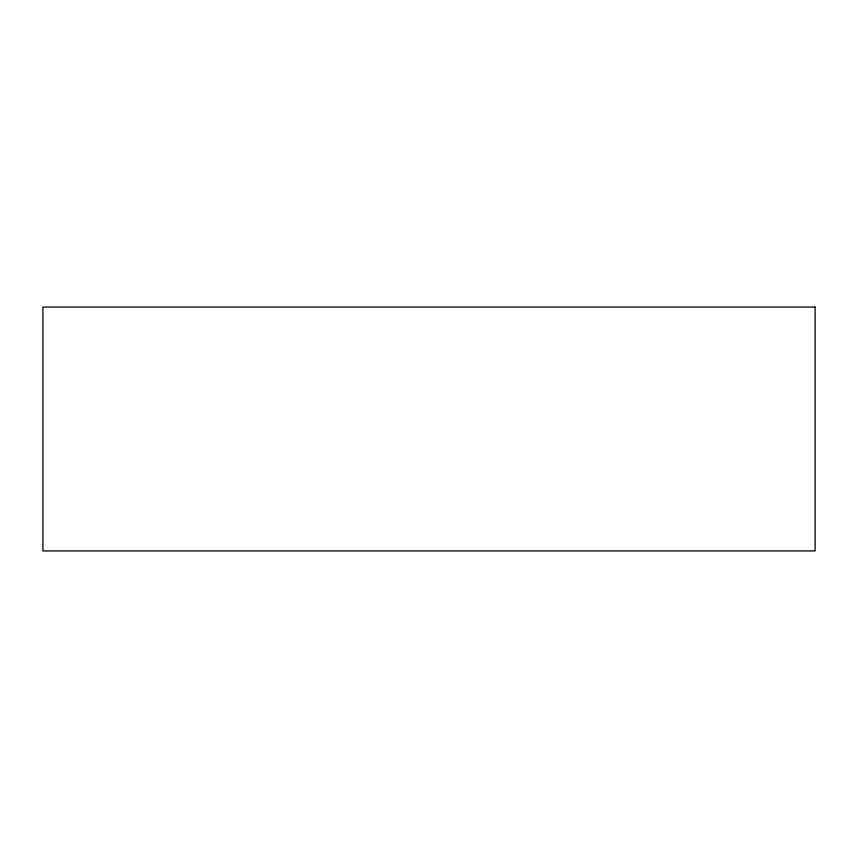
<?xml version="1.0" encoding="UTF-8"?>
<svg xmlns="http://www.w3.org/2000/svg" width="858" height="858" viewBox="0 0 858 858"><rect width="100%" height="100%" fill="white"/><g stroke="black" fill="none" stroke-linecap="round" stroke-linejoin="round"><path stroke-width="1.29" d="M815.1 307.078L42.9 307.078L42.9 550.922L815.1 550.922L815.1 307.078"/></g></svg>
